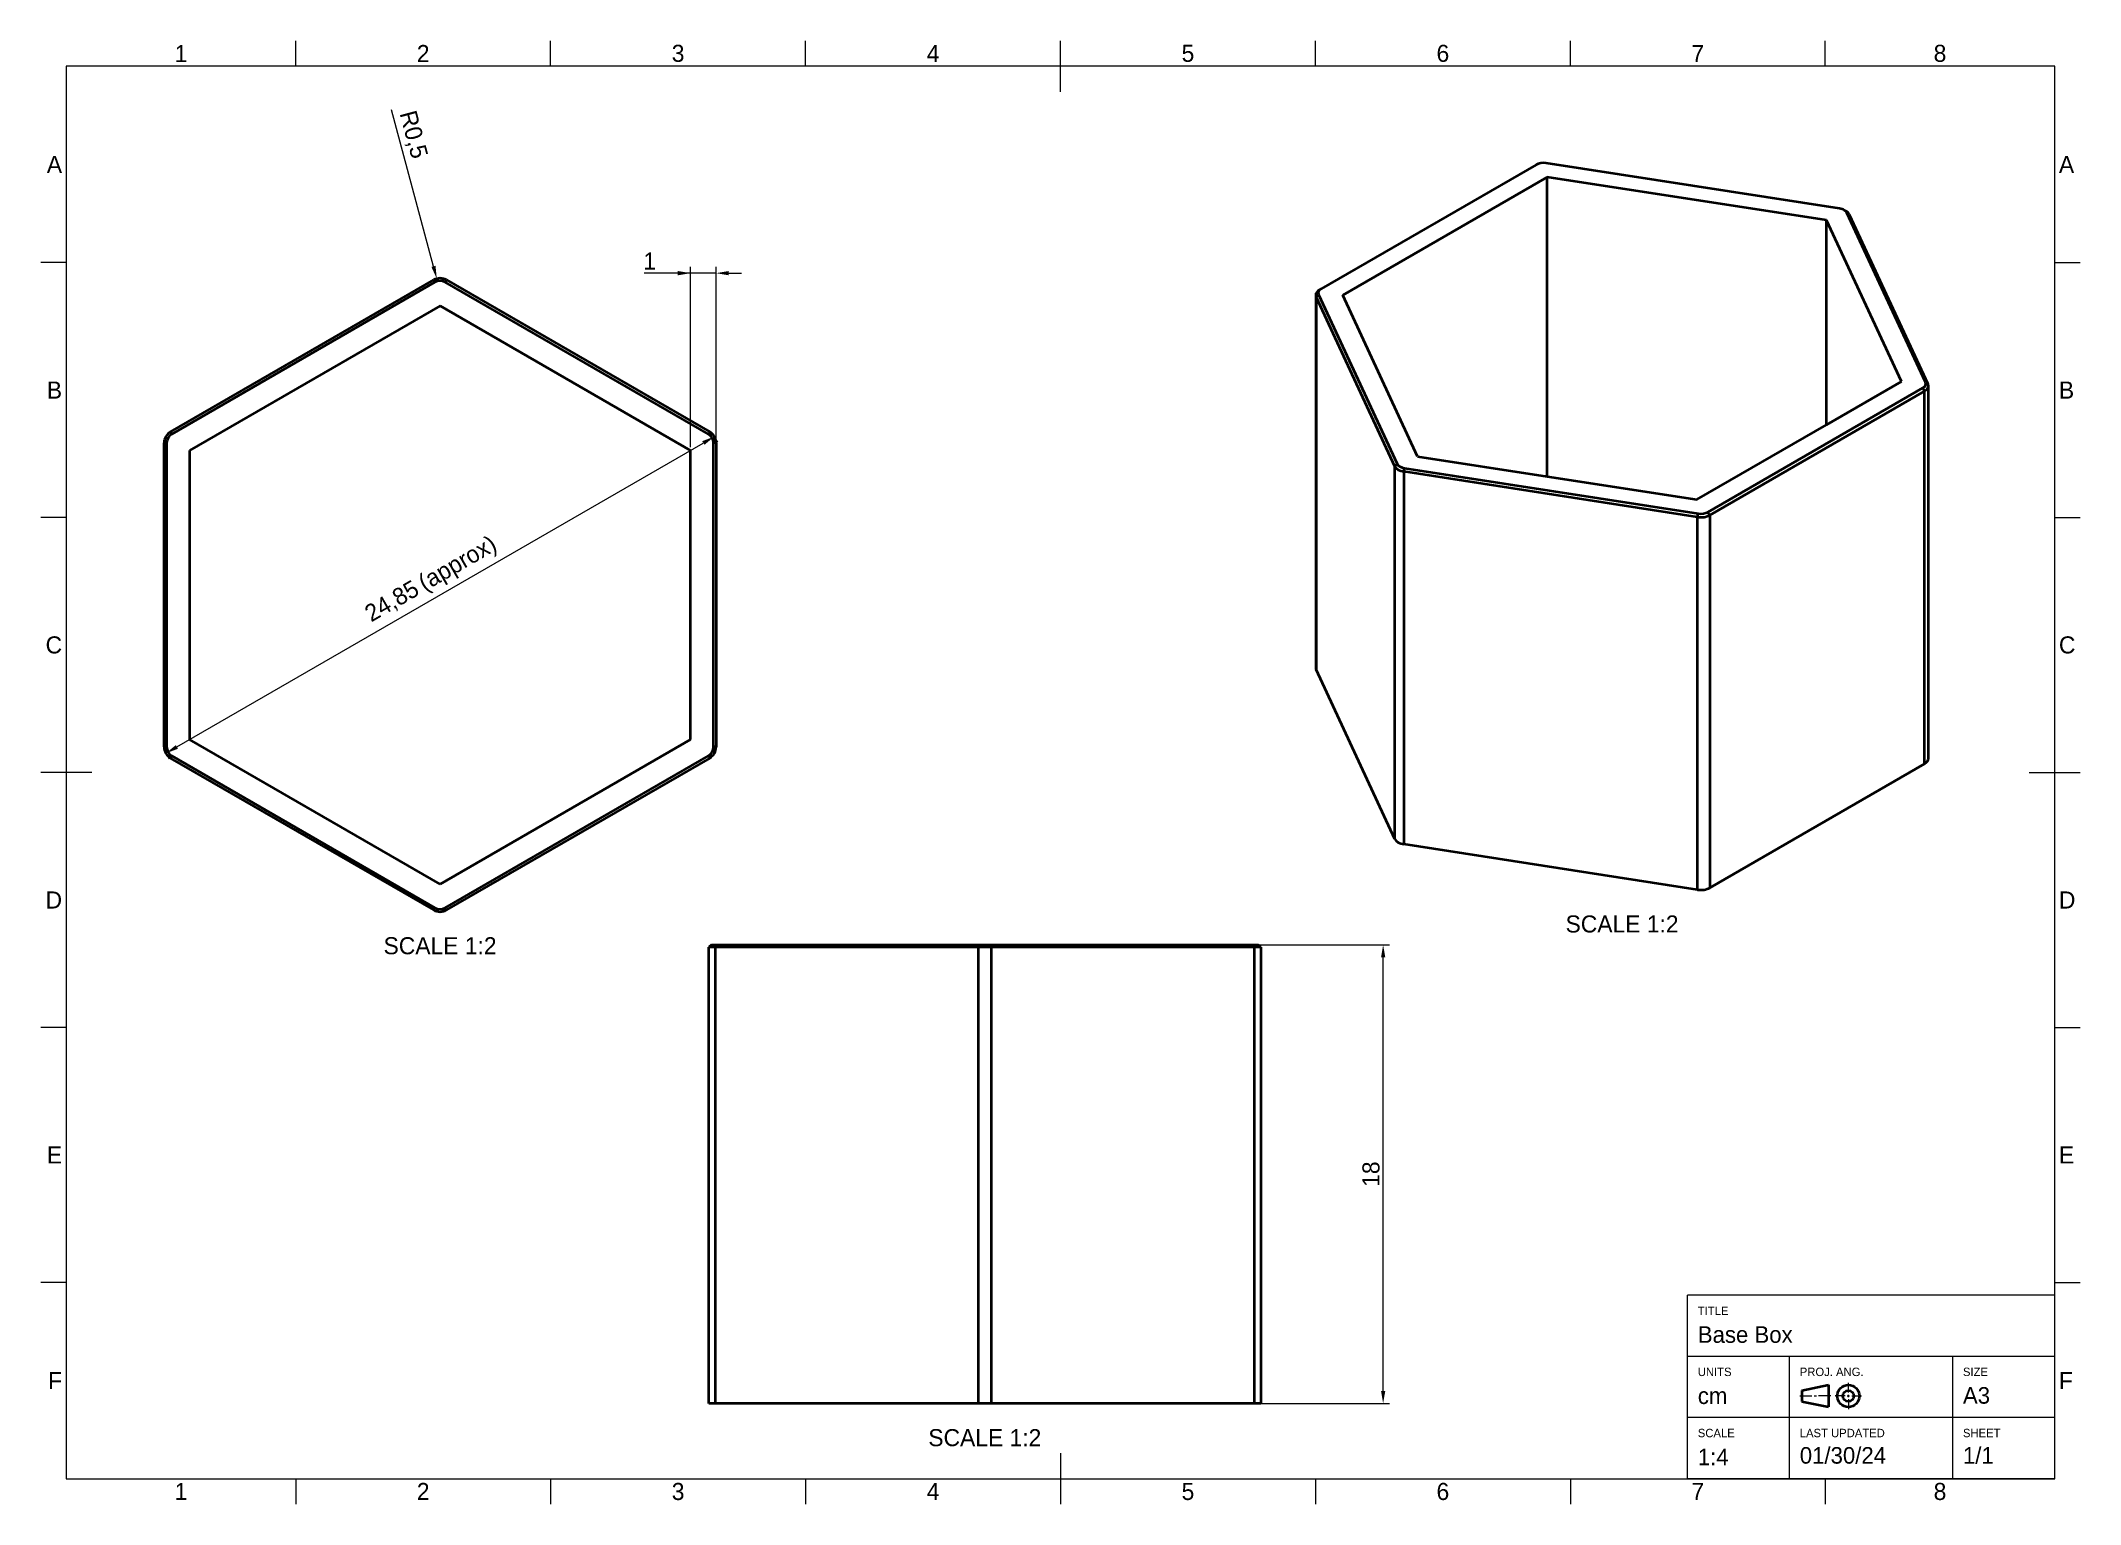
# Model space of a CAD drawing. Header units: centimetres. Extents: x 1.5 to 41.5, y 0.5 to 29.2.
import ezdxf

# ---------------------------------------------------------------- set-up
doc = ezdxf.new("R2010")
doc.units = ezdxf.units.CM
doc.header["$LTSCALE"] = 0.1
for name, color, linetype in [('Annotations', 7, 'Continuous'), ('Border', 7, 'Continuous'), ('Geometries', 7, 'Continuous')]:
    doc.layers.add(name, color=color, linetype=linetype)
doc.styles.add('Shapr0', font='txt', dxfattribs={"height": 0.33495})
doc.styles.add('Shapr10', font='txt', dxfattribs={"height": 0.33495})
doc.styles.add('Shapr11', font='txt', dxfattribs={"height": 0.33495})
doc.styles.add('Shapr12', font='txt', dxfattribs={"height": 0.33495})
doc.styles.add('Shapr13', font='txt', dxfattribs={"height": 0.33495})
doc.styles.add('Shapr14', font='txt', dxfattribs={"height": 0.33495})
doc.styles.add('Shapr15', font='txt', dxfattribs={"height": 0.6699})
doc.styles.add('Shapr16', font='txt', dxfattribs={"height": 0.33495})
doc.styles.add('Shapr18', font='txt', dxfattribs={"height": 0.33495})
doc.styles.add('Shapr19', font='txt', dxfattribs={"height": 0.33495})
doc.styles.add('Shapr2', font='txt', dxfattribs={"height": 0.33495})
doc.styles.add('Shapr4', font='txt', dxfattribs={"height": 0.33495})
doc.styles.add('Shapr5', font='txt', dxfattribs={"height": 0.33495})
doc.styles.add('Shapr6', font='txt', dxfattribs={"height": 0.33495})
doc.styles.add('Shapr7', font='txt', dxfattribs={"height": 0.33495})
doc.styles.add('Shapr8', font='txt', dxfattribs={"height": 0.33495})
doc.styles.add('Shapr9', font='txt', dxfattribs={"height": 0.33495})
doc.dimstyles.new('ISO-25', dxfattribs={"dimtxt": 0.25, "dimasz": 0.25, "dimexe": 0.125, "dimexo": 0.0625, "dimgap": 0.0625, "dimtad": 1, "dimtxsty": 'Standard', "dimcen": 0.25, "dimadec": 0, "dimazin": 0, "dimtfac": 1, "dimtmove": 0, "dimatfit": 3, "dimfxl": 0.1, "dimarcsym": 0})

# ---------------------------------------------------------------- blocks, each defined once
blk = doc.blocks.new('*D2')
at = {"layer": 'Annotations', "color": 0, "linetype": 'Continuous', "lineweight": 15}
for p, q in [((14.244, 24.643), (13.333, 24.643)), ((13.994, 24.643), (13.744, 24.643)), ((14.244, 21.23), (14.244, 24.768)), ((14.744, 24.643), (14.244, 24.643)), ((14.744, 21.375), (14.744, 24.768)), ((14.994, 24.643), (15.244, 24.643))]:
    blk.add_line(p, q, dxfattribs=at)
at = {"layer": 'Annotations', "color": 0}
for points in [[(13.994, 24.601), (13.994, 24.685), (14.244, 24.643)], [(14.994, 24.685), (14.994, 24.601), (14.744, 24.643)]]:
    blk.add_solid(points, dxfattribs=at)
at = {"layer": 'Defpoints', "color": 0}
for p in [(14.244, 24.643), (14.744, 21.312), (14.244, 21.168)]:
    blk.add_point(p, dxfattribs=at)
at = {"layer": 'Annotations', "color": 0, "lineweight": 15, "insert": (13.443, 24.881), "char_height": 0.335, "attachment_point": 5, "style": 'Shapr18'}
blk.add_mtext('\\A1;1', dxfattribs=at)
blk = doc.blocks.new('*D3')
at = {"layer": 'Annotations', "color": 0, "linetype": 'Continuous', "lineweight": 15}
for p, q in [((4.169, 15.351), (14.494, 21.312)), ((14.742, 21.383), (14.773, 21.329)), ((3.983, 15.172), (4.015, 15.118))]:
    blk.add_line(p, q, dxfattribs=at)
at = {"layer": 'Annotations', "color": 0}
for points in [[(14.515, 21.276), (14.473, 21.348), (14.71, 21.437)], [(4.148, 15.387), (4.19, 15.315), (3.952, 15.226)]]:
    blk.add_solid(points, dxfattribs=at)
at = {"layer": 'Defpoints', "color": 0}
for p in [(14.71, 21.437), (14.71, 21.437), (3.952, 15.226)]:
    blk.add_point(p, dxfattribs=at)
at = {"layer": 'Annotations', "color": 0, "lineweight": 15, "insert": (9.169, 18.613), "char_height": 0.33495, "attachment_point": 5, "rotation": 30, "style": 'Shapr18'}
blk.add_mtext('\\A1;24,85\u2009(approx)', dxfattribs=at)
blk = doc.blocks.new('*D4')
at = {"layer": 'Annotations', "color": 0, "linetype": 'Continuous', "lineweight": 15}
blk.add_line((9.202, 24.776), (8.379, 27.846), dxfattribs=at)
at = {"layer": 'Annotations', "color": 0}
blk.add_solid([(9.162, 24.765), (9.242, 24.787), (9.267, 24.534)], dxfattribs=at)
at = {"layer": 'Defpoints', "color": 0}
for p in [(9.267, 24.534), (9.331, 24.293)]:
    blk.add_point(p, dxfattribs=at)
at = {"layer": 'Annotations', "color": 0, "lineweight": 15, "insert": (8.79, 27.355), "char_height": 0.335, "attachment_point": 5, "rotation": 285, "style": 'Shapr18'}
blk.add_mtext('\\A1;R0,5', dxfattribs=at)
blk = doc.blocks.new('*D5')
at = {"layer": 'Annotations', "color": 0, "linetype": 'Continuous', "lineweight": 15}
for p, q in [((19.978, 11.473), (27.953, 11.473)), ((27.828, 2.723), (27.828, 11.223)), ((20.203, 2.473), (27.953, 2.473))]:
    blk.add_line(p, q, dxfattribs=at)
at = {"layer": 'Annotations', "color": 0}
for points in [[(27.87, 11.223), (27.787, 11.223), (27.828, 11.473)], [(27.787, 2.723), (27.87, 2.723), (27.828, 2.473)]]:
    blk.add_solid(points, dxfattribs=at)
at = {"layer": 'Defpoints', "color": 0}
for p in [(19.916, 11.473), (27.828, 11.473), (20.141, 2.473)]:
    blk.add_point(p, dxfattribs=at)
at = {"layer": 'Annotations', "color": 0, "lineweight": 15, "insert": (27.591, 6.973), "char_height": 0.335, "attachment_point": 5, "rotation": 90, "style": 'Shapr16'}
blk.add_mtext('\\A1;18', dxfattribs=at)
blk = doc.blocks.new('*U6')
at = {"layer": 'Border', "linetype": 'Continuous', "lineweight": 15}
for p, q in [((41, 4.6), (33.8, 4.6)), ((33.8, 1), (33.8, 4.6)), ((41, 1), (41, 4.6)), ((41, 3.4), (33.8, 3.4)), ((35.8, 1), (35.8, 3.4)), ((39, 1), (39, 3.4)), ((36.953, 2.688), (36.953, 2.883)), ((36, 2.623), (36.238, 2.623)), ((36.282, 2.623), (36.325, 2.623)), ((36.607, 2.623), (36.368, 2.623)), ((36.888, 2.623), (36.693, 2.623)), ((36.932, 2.623), (36.975, 2.623)), ((36.953, 2.602), (36.953, 2.645)), ((36.953, 2.558), (36.953, 2.363)), ((37.018, 2.623), (37.213, 2.623)), ((41, 2.2), (33.8, 2.2)), ((41, 1), (33.8, 1))]:
    blk.add_line(p, q, dxfattribs=at)
at = {"layer": 'Border', "linetype": 'Continuous', "lineweight": 40}
for p, q in [((36.043, 2.732), (36.563, 2.84)), ((36.563, 2.84), (36.563, 2.407)), ((36.043, 2.732), (36.043, 2.515)), ((36.043, 2.515), (36.563, 2.407))]:
    blk.add_line(p, q, dxfattribs=at)
for radius in [0.217, 0.108]:
    blk.add_circle((36.953, 2.623), radius, dxfattribs=at)

msp = doc.modelspace()

# ---------------------------------------------------------------- linework, layer by layer
at = {"layer": 'Border', "linetype": 'Continuous', "lineweight": 15}
for p, q in [((6.5, 28.7), (6.5, 29.2)), ((11.5, 28.7), (11.5, 29.2)), ((16.5, 28.7), (16.5, 29.2)), ((21.5, 28.2), (21.5, 29.2)), ((26.5, 28.7), (26.5, 29.2)), ((31.5, 28.7), (31.5, 29.2)), ((36.5, 28.7), (36.5, 29.2)), ((41, 28.7), (2, 28.7)), ((2, 28.7), (2, 1)), ((41, 1), (41, 28.7)), ((2, 24.85), (1.5, 24.85)), ((41, 24.85), (41.5, 24.85)), ((2, 19.85), (1.5, 19.85)), ((41, 19.85), (41.5, 19.85)), ((2.5, 14.85), (1.5, 14.85)), ((40.5, 14.85), (41.5, 14.85)), ((2, 9.85), (1.5, 9.85)), ((41, 9.85), (41.5, 9.85)), ((2, 4.85), (1.5, 4.85)), ((41, 4.85), (41.5, 4.85)), ((21.5, 1.5), (21.5, 0.5)), ((2, 1), (41, 1)), ((6.5, 1), (6.5, 0.5)), ((11.5, 1), (11.5, 0.5)), ((16.5, 1), (16.5, 0.5)), ((26.5, 1), (26.5, 0.5)), ((31.5, 1), (31.5, 0.5)), ((36.5, 1), (36.5, 0.5))]:
    msp.add_line(p, q, dxfattribs=at)
at = {"layer": 'Geometries', "linetype": 'Continuous', "lineweight": 40}
for p, q in [((36.7812, 25.9097), (31.023, 26.8004)), ((30.8298, 26.7706), (26.6145, 24.3369)), ((31.0459, 26.5279), (27.0348, 24.2121)), ((36.5253, 25.6803), (31.0459, 26.5279)), ((31.0459, 20.6552), (31.0459, 26.5279)), ((36.5253, 21.6691), (36.5253, 25.6803)), ((37.9935, 22.5168), (36.5253, 25.6803)), ((36.9062, 25.8594), (36.8709, 25.8798)), ((38.4655, 22.5035), (36.9226, 25.828)), ((36.9226, 25.828), (36.9709, 25.7946)), ((36.9709, 25.7946), (38.5138, 22.4702)), ((4.0437, 21.5287), (9.2063, 24.5093)), ((9.2313, 24.466), (4.0687, 21.4854)), ((9.2313, 24.466), (9.2063, 24.5093)), ((9.4313, 24.466), (9.4563, 24.5093)), ((14.594, 21.4854), (9.4313, 24.466)), ((9.4563, 24.5093), (14.619, 21.5287)), ((9.3313, 24.0041), (4.4187, 21.1678)), ((14.244, 21.1678), (9.3313, 24.0041)), ((26.5059, 24.2144), (26.5059, 16.9067)), ((26.5145, 24.177), (26.5628, 24.2253)), ((26.5145, 24.177), (26.5145, 16.8694)), ((28.0574, 20.8525), (26.5145, 24.177)), ((26.5628, 24.2253), (28.1057, 20.9008)), ((26.6145, 24.3369), (26.5792, 24.3164)), ((28.503, 21.0486), (27.0348, 24.2121)), ((36.5253, 21.6691), (37.9935, 22.5168)), ((38.4655, 22.5035), (38.5138, 22.4702)), ((38.5223, 15.1251), (38.5223, 22.4328)), ((34.1985, 19.9583), (38.4138, 22.392)), ((38.4491, 22.3307), (34.2338, 19.897)), ((38.4491, 22.3307), (38.4138, 22.392)), ((38.4491, 15.0231), (38.4491, 22.3307)), ((33.9823, 20.2009), (36.5253, 21.6691)), ((3.9687, 21.3122), (3.9187, 21.3122)), ((3.9187, 15.3508), (3.9187, 21.3122)), ((3.9687, 21.3122), (3.9687, 15.3508)), ((4.0687, 21.4854), (4.0437, 21.5287)), ((14.594, 21.4854), (14.619, 21.5287)), ((14.744, 21.3122), (14.694, 21.3122)), ((14.694, 15.3508), (14.694, 21.3122)), ((14.744, 21.3122), (14.744, 15.3508)), ((4.4187, 21.1678), (4.4187, 15.4952)), ((14.244, 15.4952), (14.244, 21.1678)), ((28.0574, 20.8525), (28.1057, 20.9008)), ((28.0574, 13.5449), (28.0574, 20.8525)), ((28.2341, 20.7505), (28.2471, 20.8192)), ((28.2471, 20.8192), (34.0053, 19.9284)), ((28.503, 21.0486), (31.0459, 20.6552)), ((33.9923, 19.8597), (28.2341, 20.7505)), ((28.2341, 20.7505), (28.2341, 13.4428)), ((31.0459, 20.6552), (33.9823, 20.2009)), ((33.9923, 19.8597), (34.0053, 19.9284)), ((33.9923, 12.552), (33.9923, 19.8597)), ((34.2338, 19.897), (34.1985, 19.9583)), ((34.2338, 19.897), (34.2338, 12.5894)), ((28.0574, 13.5449), (26.5145, 16.8694)), ((3.9687, 15.3508), (3.9187, 15.3508)), ((9.3313, 12.6588), (4.4187, 15.4952)), ((9.3313, 12.6588), (14.244, 15.4952)), ((14.744, 15.3508), (14.694, 15.3508)), ((4.0437, 15.1343), (4.0687, 15.1776)), ((9.2063, 12.1537), (4.0437, 15.1343)), ((4.0687, 15.1776), (9.2313, 12.197)), ((9.4313, 12.197), (14.594, 15.1776)), ((14.619, 15.1343), (9.4563, 12.1537)), ((14.619, 15.1343), (14.594, 15.1776)), ((38.4491, 15.0231), (34.2338, 12.5894)), ((33.9923, 12.552), (28.2341, 13.4428)), ((9.2063, 12.1537), (9.2313, 12.197)), ((9.4563, 12.1537), (9.4313, 12.197)), ((14.6529, 11.4727), (14.6029, 11.4227)), ((14.6029, 2.4727), (14.6029, 11.4227)), ((14.7279, 11.4227), (14.6029, 11.4227)), ((14.6529, 11.4727), (14.7529, 11.4727)), ((14.7279, 11.4227), (14.7529, 11.4727)), ((19.8906, 11.4227), (14.7279, 11.4227)), ((14.7279, 11.4227), (14.7279, 2.4727)), ((14.7529, 11.4727), (19.9156, 11.4727)), ((19.8906, 11.4227), (19.9156, 11.4727)), ((20.1406, 11.4227), (19.8906, 11.4227)), ((19.8906, 2.4727), (19.8906, 11.4227)), ((19.9156, 11.4727), (20.1156, 11.4727)), ((20.1156, 11.4727), (25.2782, 11.4727)), ((20.1406, 11.4227), (20.1156, 11.4727)), ((25.3032, 11.4227), (20.1406, 11.4227)), ((20.1406, 11.4227), (20.1406, 2.4727)), ((25.2782, 11.4727), (25.3782, 11.4727)), ((25.3032, 11.4227), (25.2782, 11.4727)), ((25.4282, 11.4227), (25.3032, 11.4227)), ((25.3032, 2.4727), (25.3032, 11.4227)), ((25.4282, 11.4227), (25.3782, 11.4727)), ((25.4282, 11.4227), (25.4282, 2.4727)), ((14.7279, 2.4727), (14.6029, 2.4727)), ((19.8906, 2.4727), (14.7279, 2.4727)), ((20.1406, 2.4727), (19.8906, 2.4727)), ((25.3032, 2.4727), (20.1406, 2.4727)), ((25.4282, 2.4727), (25.3032, 2.4727))]:
    msp.add_line(p, q, dxfattribs=at)
for centre, radius, start, end in [((9.3313, 24.2928), 0.25, 60, 120), ((9.3313, 24.2928), 0.2, 60, 120), ((4.1687, 21.3122), 0.25, 120, 180), ((4.1687, 21.3122), 0.2, 120, 180), ((14.494, 21.3122), 0.2, 0, 60), ((14.494, 21.3122), 0.25, 0, 60), ((4.1687, 15.3508), 0.25, 180, 240), ((4.1687, 15.3508), 0.2, 180, 240), ((14.494, 15.3508), 0.2, 300, 0), ((14.494, 15.3508), 0.25, 300, 0), ((9.3313, 12.3702), 0.25, 240, 300), ((9.3313, 12.3702), 0.2, 240, 300)]:
    msp.add_arc(centre, radius, start, end, dxfattribs=at)
for centre, major_axis, start_param, end_param in [((30.9712, 26.6889), (0.2, 0), 1.3089969, 2.3561945), ((36.7294, 25.7981), (0.2, 0), 0.7853982, 1.3089969), ((36.7294, 25.7981), (0.2, 0), 0.2617994, 0.7853982), ((36.7294, 25.7573), (-0.25, 0), 3.403392, 3.9269908), ((26.7559, 24.2144), (-0.25, 0), 5.4977871, 6.2831853), ((26.7559, 24.2144), (-0.25, 0), 6.2831853, 6.5449847), ((26.7559, 24.2552), (0.2, 0), 2.3561945, 3.403392), ((38.2723, 22.4736), (0.2, 0), 5.4977871, 6.5449847), ((38.2723, 22.4328), (-0.25, 0), 2.3561945, 3.1415927), ((38.2723, 22.4328), (-0.25, 0), 3.1415927, 3.403392), ((28.2988, 20.8899), (-0.25, 0), 0.2617994, 1.3089969), ((28.2988, 20.9307), (0.2, 0), 3.403392, 4.4505896), ((34.057, 19.9991), (-0.25, 0), 1.3089969, 2.3561945), ((34.057, 20.0399), (0.2, 0), 4.4505896, 5.4977871), ((26.7559, 16.9067), (-0.25, 0), 6.2831853, 6.5449847), ((38.2723, 15.1251), (-0.25, 0), 2.3561945, 3.1415927), ((28.2988, 13.5822), (-0.25, 0), 0.2617994, 1.3089969), ((34.057, 12.6914), (-0.25, 0), 1.3089969, 2.3561945)]:
    msp.add_ellipse(centre, major_axis=major_axis, ratio=0.5773503, start_param=start_param, end_param=end_param, dxfattribs=at)

# ---------------------------------------------------------------- block references
msp.add_blockref('*U6', (0, 0))

# ---------------------------------------------------------------- texts
at = {"layer": 'Annotations', "linetype": 'Continuous', "lineweight": 40, "char_height": 0.33495, "width": 100, "attachment_point": 2}
for insert, style in [((32.5141, 12.0471), 'Shapr15'), ((9.3313, 11.6202), 'Shapr18'), ((20.0156, 1.9727), 'Shapr16')]:
    msp.add_mtext('SCALE 1:2', dxfattribs=dict(at, insert=insert, style=style))
at = {"layer": 'Border', "linetype": 'Continuous', "lineweight": 15, "char_height": 0.335, "width": 0.33495, "style": 'Shapr0'}
for s, insert, attachment_point in [('1', (4.25, 28.7825), 8), ('2', (9, 28.7825), 8), ('3', (14, 28.7825), 8), ('4', (19, 28.7825), 8), ('5', (24, 28.7825), 8), ('6', (29, 28.7825), 8), ('7', (34, 28.7825), 8), ('8', (38.75, 28.7825), 8), ('A', (1.9175, 26.775), 6), ('A', (41.0825, 26.775), 4), ('B', (1.9175, 22.35), 6), ('B', (41.0825, 22.35), 4), ('C', (1.9175, 17.35), 6), ('C', (41.0825, 17.35), 4), ('D', (1.9175, 12.35), 6), ('D', (41.0825, 12.35), 4), ('E', (1.9175, 7.35), 6), ('E', (41.0825, 7.35), 4), ('F', (1.9175, 2.925), 6), ('F', (41.0825, 2.925), 4), ('1', (4.25, 0.9175), 2), ('2', (9, 0.9175), 2), ('3', (14, 0.9175), 2), ('4', (19, 0.9175), 2), ('5', (24, 0.9175), 2), ('6', (29, 0.9175), 2), ('7', (34, 0.9175), 2), ('8', (38.75, 0.9175), 2)]:
    msp.add_mtext(s, dxfattribs=dict(at, insert=insert, attachment_point=attachment_point))
at = {"layer": 'Border', "linetype": 'Continuous', "lineweight": 15, "attachment_point": 1}
for s, insert, char_height, style in [('TITLE', (34, 4.375), 0.165, 'Shapr2'), ('Base Box', (34, 3.99), 0.325, 'Shapr19'), ('UNITS', (34, 3.1783), 0.165, 'Shapr4'), ('PROJ. ANG.', (36, 3.1783), 0.165, 'Shapr6'), ('A3', (39.2, 2.7965), 0.325, 'Shapr8'), ('SIZE', (39.2, 3.1783), 0.165, 'Shapr7'), ('cm', (34, 2.79), 0.325, 'Shapr5'), ('SCALE', (34, 1.9783), 0.165, 'Shapr9'), ('01/30/24', (36, 1.6204), 0.325, 'Shapr12'), ('LAST UPDATED', (36, 1.9783), 0.165, 'Shapr11'), ('SHEET', (39.2, 1.9783), 0.165, 'Shapr13'), ('1/1', (39.2, 1.6204), 0.325, 'Shapr14'), ('1:4', (34, 1.59), 0.325, 'Shapr10')]:
    msp.add_mtext(s, dxfattribs=dict(at, insert=insert, char_height=char_height, style=style))

# ---------------------------------------------------------------- dimensions: what is measured, and where the dimension line sits
at = {"layer": 'Annotations', "linetype": 'Continuous', "lineweight": 15}
dim = msp.add_radius_dim(center=(9.3313, 24.2928), mpoint=(9.2666, 24.5343), dimstyle='ISO-25', override={"dimscale": 1, "dimgap": 0.07, "dimdec": 2, "dimlfac": 2, "dimrnd": 0.01, "dimzin": 8, "dimdsep": 44, "dimtxsty": 'Shapr18', "dimcen": 0, "dimadec": 2, "dimtol": 0, "dimlim": 0, "dimtp": 0, "dimtm": 0, "dimtfac": 0.6, "dimtdec": 8, "dimtofl": 0, "dimfrac": 2, "dimtolj": 1, "dimlwd": 15, "dimlwe": 15}, dxfattribs=at)
dim.commit()
dim.dimension.update_dxf_attribs({"geometry": '*D4', "text_midpoint": (8.5294, 27.2855), "dimtype": 164})
dim = msp.add_linear_dim(base=(14.244, 24.6431), p1=(14.744, 21.3122), p2=(14.244, 21.1678), dimstyle='ISO-25', override={"dimscale": 1, "dimgap": 0.07, "dimdec": 2, "dimlfac": 2, "dimrnd": 0.01, "dimzin": 8, "dimdsep": 44, "dimtxsty": 'Shapr18', "dimse1": 0, "dimse2": 0, "dimadec": 2, "dimtol": 0, "dimlim": 0, "dimtp": 0, "dimtm": 0, "dimtfac": 0.6, "dimtdec": 8, "dimfrac": 2, "dimtolj": 1, "dimlwd": 15, "dimlwe": 15}, dxfattribs=at)
dim.commit()
dim.dimension.update_dxf_attribs({"geometry": '*D2', "text_midpoint": (13.4431, 24.6431), "dimtype": 160})
dim = msp.add_linear_dim(base=(14.7105, 21.4372), p1=(3.9522, 15.2258), p2=(14.7105, 21.4372), angle=210, text='<>\u2009(approx)', dimstyle='ISO-25', override={"dimscale": 1, "dimgap": 0.07, "dimdec": 2, "dimlfac": 2, "dimrnd": 0.01, "dimzin": 8, "dimdsep": 44, "dimtxsty": 'Shapr18', "dimse1": 0, "dimse2": 0, "dimadec": 2, "dimtol": 0, "dimlim": 0, "dimtp": 0, "dimtm": 0, "dimtfac": 0.6, "dimtdec": 8, "dimfrac": 2, "dimtolj": 1, "dimlwd": 15, "dimlwe": 15}, dxfattribs=at)
dim.commit()
dim.dimension.update_dxf_attribs({"geometry": '*D3', "text_midpoint": (9.3313, 18.3315), "dimtype": 160})
dim = msp.add_linear_dim(base=(27.8282, 11.4727), p1=(20.1406, 2.4727), p2=(19.9156, 11.4727), angle=90, dimstyle='ISO-25', override={"dimscale": 1, "dimgap": 0.07, "dimdec": 2, "dimlfac": 2, "dimrnd": 0.01, "dimzin": 8, "dimdsep": 44, "dimtxsty": 'Shapr16', "dimse1": 0, "dimse2": 0, "dimadec": 2, "dimtol": 0, "dimlim": 0, "dimtp": 0, "dimtm": 0, "dimtfac": 0.6, "dimtdec": 8, "dimfrac": 2, "dimtolj": 1, "dimlwd": 15, "dimlwe": 15}, dxfattribs=at)
dim.commit()
dim.dimension.update_dxf_attribs({"geometry": '*D5', "text_midpoint": (27.8282, 6.9727), "dimtype": 160})

doc.saveas('drawing.dxf')
